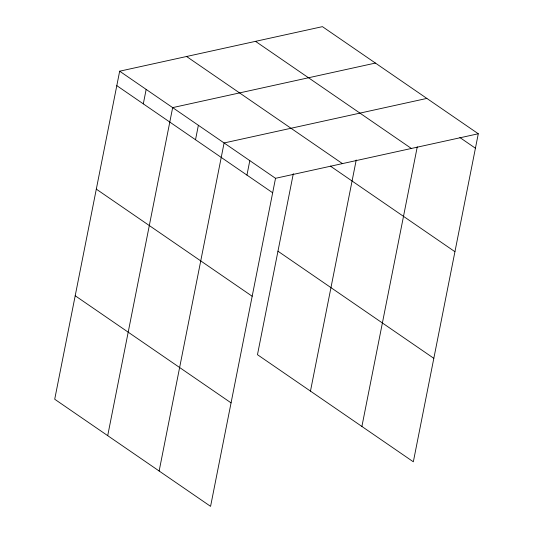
<?xml version="1.0" encoding="UTF-8"?>
<svg xmlns="http://www.w3.org/2000/svg" width="533" height="533" viewBox="0 0 533 533"><rect width="100%" height="100%" fill="white"/><g stroke="black" fill="none" stroke-linecap="round" stroke-linejoin="round"><path stroke-width="0.8" d="M478.288 133.763L322.425 26.65L119.665 71.195L54.712 399.237L210.575 506.35L275.528 178.308L478.288 133.763L413.335 461.805L257.472 354.692L293.317 173.665M143.304 103.862L146.162 89.404M107.706 435.654L172.659 107.613L375.419 63.067M195.518 139.739L198.376 125.288M159.14 471.005L224.093 142.964L426.853 98.418M246.946 175.091L249.81 160.633M310.466 391.109L356.231 159.987M361.9 426.46L417.266 146.828M459.859 137.521L475.423 148.221M255.514 41.347L411.376 148.467M186.577 56.498L342.439 163.611M330.327 166.063L454.935 251.703M119.665 71.195L275.528 178.308M116.807 85.646L272.663 192.766M277.959 251.21L433.822 358.323M96.313 189.135L252.176 296.248M75.206 295.755L231.062 402.868"/></g></svg>
